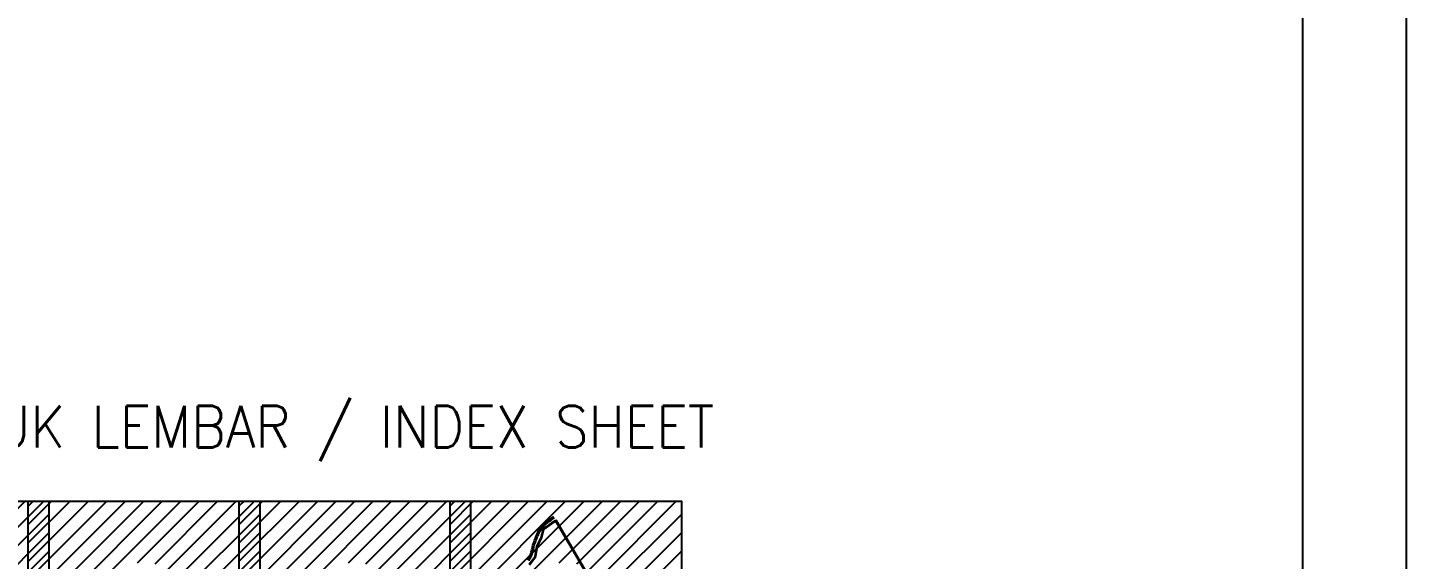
# Model space of a CAD drawing. Header units: metres. Extents: x 511708 to 512549, y 196282 to 196876.
# Drawn here: x 512415.7 to 512548.6, y 196528 to 196579.3 of the extents above; entities that cross this region are included whole.
import ezdxf
from ezdxf.enums import TextEntityAlignment as Align

# ---------------------------------------------------------------- set-up
doc = ezdxf.new("R2010")
doc.units = ezdxf.units.M
doc.header["$MEASUREMENT"] = 0
doc.layers.get('0').update_dxf_attribs({"linetype": 'CONTINUOUS'})
doc.layers.add('KOP', color=7, linetype='CONTINUOUS')
doc.styles.get("Standard").update_dxf_attribs({"font": 'Simplex.shx'})

msp = doc.modelspace()

# ---------------------------------------------------------------- hatches: boundary and pattern name
at = {"ltscale": 30}
h = msp.add_hatch(dxfattribs=at)
h.set_pattern_fill('LINE', color=2, scale=0.396, angle=45, style=0)
h.set_pattern_definition([(45, (510635.8625, 194398.3467), (-0.88904536, 0.88904536), [])])
edge = h.paths.add_edge_path(flags=16)
edge.add_arc((512406.64, 196523.65), 4.08, 0, 360)
h.paths.add_polyline_path([(512395.49, 196533.62), (512417.79, 196533.62), (512417.79, 196513.69), (512395.49, 196513.69)])
h = msp.add_hatch(dxfattribs=at)
h.set_pattern_fill('LINE', color=2, scale=0.396, angle=45, style=0)
h.set_pattern_definition([(45, (510656.1841, 194398.3467), (-0.88904536, 0.88904536), [])])
edge = h.paths.add_edge_path(flags=16)
edge.add_arc((512426.96, 196523.65), 4.08, 0, 360)
h.paths.add_polyline_path([(512415.81, 196533.62), (512438.12, 196533.62), (512438.12, 196513.69), (512415.81, 196513.69)])
h = msp.add_hatch(dxfattribs=at)
h.set_pattern_fill('LINE', color=2, scale=0.396, angle=45, style=0)
h.set_pattern_definition([(45, (510676.5057, 194398.3467), (-0.88904536, 0.88904536), [])])
edge = h.paths.add_edge_path(flags=16)
edge.add_arc((512447.29, 196523.65), 4.08, 0, 360)
h.paths.add_polyline_path([(512436.14, 196533.62), (512458.44, 196533.62), (512458.44, 196513.69), (512436.14, 196513.69)])
h = msp.add_hatch(dxfattribs=at)
h.set_pattern_fill('LINE', color=2, scale=0.396, angle=45, style=0)
h.set_pattern_definition([(45, (510696.8274, 194398.3467), (-0.88904536, 0.88904536), [])])
edge = h.paths.add_edge_path(flags=16)
edge.add_arc((512467.61, 196523.65), 4.08, 0, 360)
h.paths.add_polyline_path([(512456.46, 196533.62), (512478.76, 196533.62), (512478.76, 196513.69), (512456.46, 196513.69)])

# ---------------------------------------------------------------- linework, layer by layer
at = {"color": 3}
for p, q in [((512465.45, 196530.95), (512466.23, 196531.51)), ((512466.23, 196531.51), (512466.66, 196531.79)), ((512466.27, 196531.45), (512466.7, 196531.74)), ((512466.6, 196531.79), (512467.18, 196530.79)), ((512466.67, 196531.82), (512467.24, 196530.82)), ((512465.24, 196530.13), (512465.45, 196530.95)), ((512465.3, 196530.11), (512465.51, 196530.9)), ((512465.51, 196530.9), (512466.27, 196531.45)), ((512467.18, 196530.79), (512468.56, 196528.43)), ((512467.24, 196530.82), (512468.62, 196528.46)), ((512464.65, 196528.3), (512464.83, 196529.28)), ((512464.72, 196528.27), (512464.9, 196529.26)), ((512464.83, 196529.28), (512465.24, 196530.13)), ((512464.9, 196529.26), (512465.3, 196530.11)), ((512464.07, 196527.53), (512464.65, 196528.3)), ((512464.12, 196527.48), (512464.72, 196528.27)), ((512468.56, 196528.43), (512469.86, 196526.17)), ((512468.62, 196528.46), (512469.92, 196526.2))]:
    msp.add_line(p, q, dxfattribs=at)
at = {"color": 5, "linetype": 'Continuous', "lineweight": -3}
for points in [[(512395.49, 196533.62), (512417.79, 196533.62), (512417.79, 196513.69), (512395.49, 196513.69)], [(512415.81, 196533.62), (512438.12, 196533.62), (512438.12, 196513.69), (512415.81, 196513.69)], [(512436.14, 196533.62), (512458.44, 196533.62), (512458.44, 196513.69), (512436.14, 196513.69)], [(512456.46, 196533.62), (512478.76, 196533.62), (512478.76, 196513.69), (512456.46, 196513.69)]]:
    msp.add_lwpolyline(points, close=True, dxfattribs=at)
at = {"color": 42, "ltscale": 30}
for points in [[(512463.93, 196527.97), (512463.99, 196528.07), (512464.05, 196528.17), (512464.11, 196528.27), (512464.16, 196528.37), (512464.21, 196528.47), (512464.25, 196528.58), (512464.28, 196528.69), (512464.31, 196528.8), (512464.34, 196528.92), (512464.37, 196529.03), (512464.39, 196529.15), (512464.42, 196529.26), (512464.45, 196529.37), (512464.48, 196529.49), (512464.52, 196529.6), (512464.56, 196529.71), (512464.6, 196529.82), (512464.64, 196529.93), (512464.68, 196530.04), (512464.73, 196530.15), (512464.77, 196530.26), (512464.81, 196530.37), (512464.86, 196530.48), (512464.91, 196530.59), (512464.96, 196530.7), (512465.02, 196530.81), (512465.09, 196530.93), (512465.17, 196531.04), (512465.26, 196531.15), (512465.36, 196531.27), (512465.48, 196531.39), (512465.61, 196531.51), (512465.76, 196531.63), (512465.91, 196531.75), (512466.08, 196531.88), (512466.26, 196532), (512466.45, 196532.14)], [(512464.04, 196527.9), (512464.11, 196528), (512464.17, 196528.11), (512464.23, 196528.21), (512464.28, 196528.31), (512464.33, 196528.42), (512464.37, 196528.53), (512464.41, 196528.65), (512464.44, 196528.76), (512464.46, 196528.87), (512464.49, 196528.99), (512464.52, 196529.11), (512464.54, 196529.22), (512464.57, 196529.33), (512464.6, 196529.45), (512464.64, 196529.56), (512464.68, 196529.67), (512464.72, 196529.78), (512464.76, 196529.89), (512464.8, 196529.99), (512464.85, 196530.1), (512464.89, 196530.21), (512464.93, 196530.32), (512464.98, 196530.42), (512465.02, 196530.53), (512465.07, 196530.64), (512465.13, 196530.75), (512465.2, 196530.85), (512465.27, 196530.96), (512465.36, 196531.07), (512465.46, 196531.18), (512465.57, 196531.3), (512465.7, 196531.41), (512465.84, 196531.53), (512465.99, 196531.65), (512466.16, 196531.77), (512466.33, 196531.9), (512466.52, 196532.03)]]:
    msp.add_lwpolyline(points, dxfattribs=at)
at = {"layer": 'KOP', "color": 71}
msp.add_lwpolyline([(511707.64, 196282.3), (512548.64, 196282.3), (512548.64, 196876.3), (511707.64, 196876.3)], close=True, dxfattribs=at)
at = {"layer": 'KOP', "color": 76}
msp.add_lwpolyline([(511757.64, 196292.3), (512538.64, 196292.3), (512538.64, 196866.3), (511757.64, 196866.3)], close=True, dxfattribs=at)

# ---------------------------------------------------------------- texts
at = {"layer": 'KOP', "color": 75, "linetype": 'Continuous', "width": 0.814307}
msp.add_text('PETUNJUK LEMBAR / INDEX SHEET', height=4, dxfattribs=at).set_placement((512393.99, 196538.81), (512481.93, 196538.81), align=Align.FIT)

doc.saveas('drawing.dxf')
